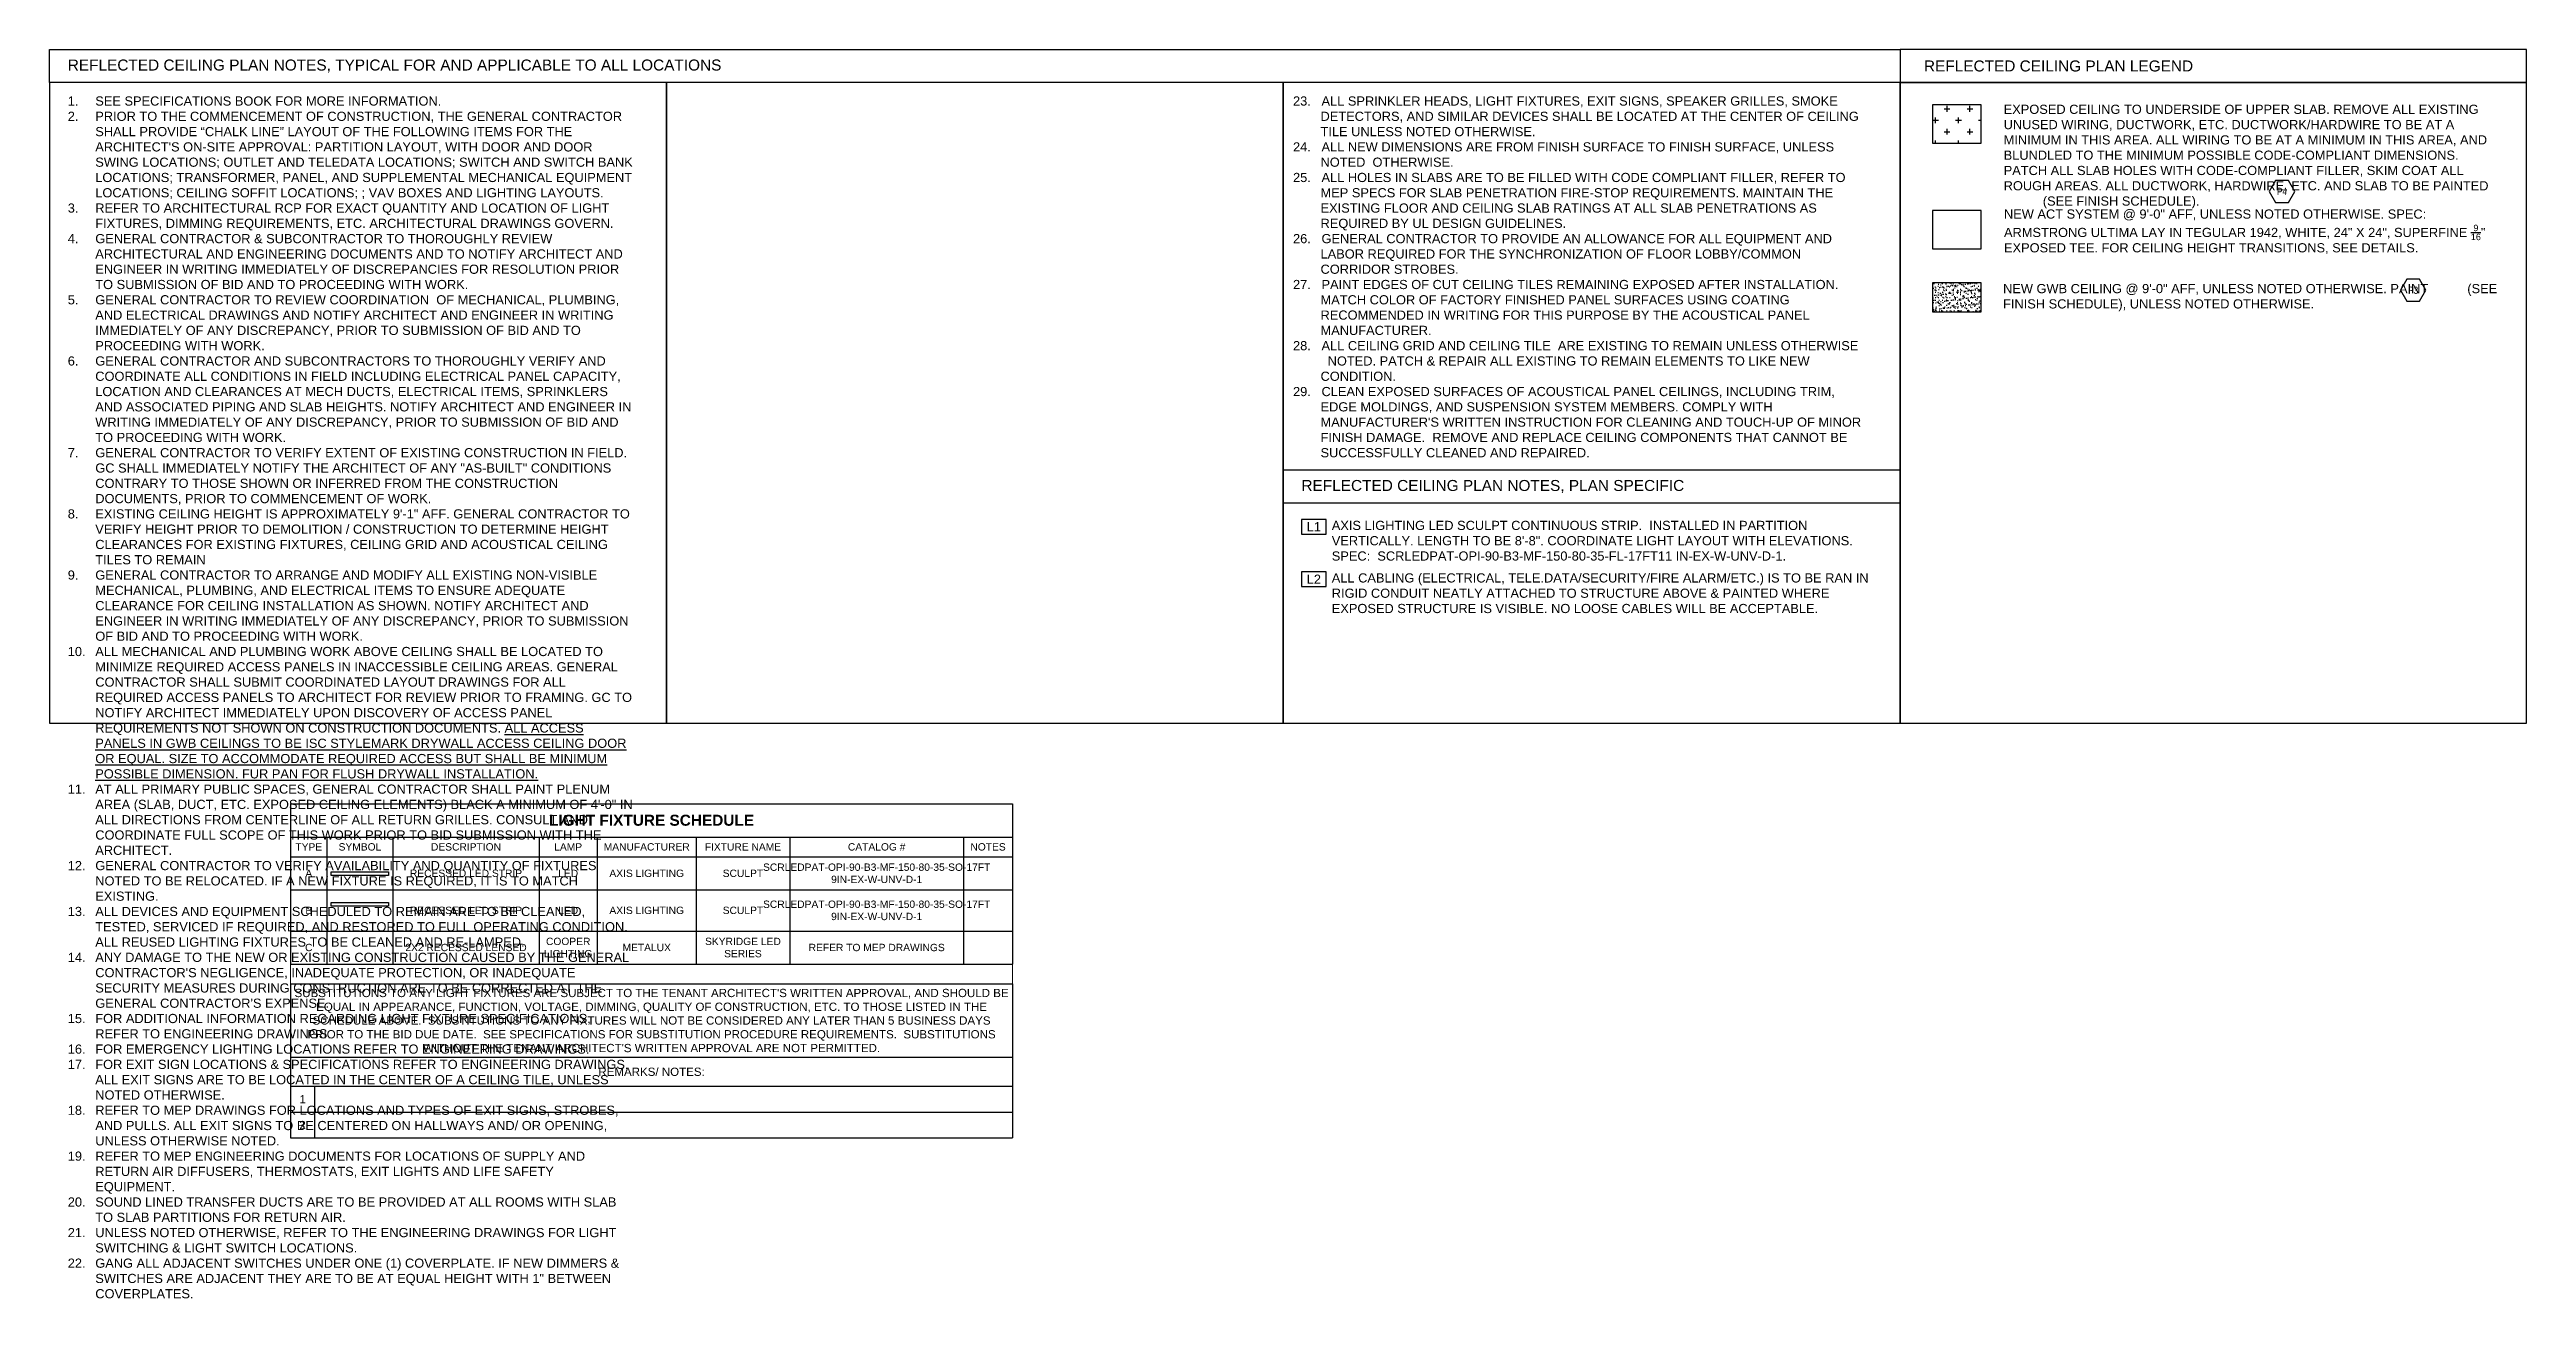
# Model space of a CAD drawing. Header units: inches. Extents: x 486 to 5249, y 458 to 2028.
# Drawn here: x 2549 to 5249, y 667 to 2028 of the extents above; entities that cross this region are included whole.
import ezdxf
from ezdxf.enums import TextEntityAlignment as Align

# ---------------------------------------------------------------- set-up
doc = ezdxf.new("R2010")
doc.units = ezdxf.units.IN
doc.header["$LTSCALE"] = 96
doc.header["$MEASUREMENT"] = 0
for name, color, linetype in [('A-Anno-Clng', 7, 'Continuous'), ('A-Anno-FinF', 7, 'Continuous'), ('A-Anno-PwrS', 7, 'Continuous'), ('A-Clng-Neww', 94, 'Continuous'), ('A-Clng-Patt', 13, 'Continuous'), ('A-Grid-Clip', 231, 'Continuous'), ('A-Lite-Neww', 181, 'Continuous'), ('Legend 300$0$A-Anno-PwrS', 7, 'Continuous')]:
    doc.layers.add(name, color=color, linetype=linetype)
doc.styles.add('OTJ_Title1', font='swiss.ttf')
doc.styles.add('XFINE_0', font='swissl.ttf')
doc.styles.add('XFINE_1-8', font='swissl.ttf', dxfattribs={"height": 10})

# ---------------------------------------------------------------- blocks, each defined once
blk = doc.blocks.new('*T204')
at = {"color": 0, "linetype": 'ByBlock', "lineweight": -2, "transparency": 16777216}
for p, q in [((0, 0), (786.9, 0)), ((0, 0), (0, -174.8)), ((786.9, 0), (786.9, -174.8)), ((0, -36.3), (786.9, -36.3)), ((39.6, -36.3), (39.6, -174.8)), ((111.6, -36.3), (111.6, -174.8)), ((270.9, -36.3), (270.9, -174.8)), ((334.3, -36.3), (334.3, -174.8)), ((442.1, -36.3), (442.1, -174.8)), ((544.1, -36.3), (544.1, -174.8)), ((733.7, -36.3), (733.7, -174.8)), ((0, -57.9), (786.9, -57.9)), ((0, -93.9), (786.9, -93.9)), ((0, -138.8), (786.9, -138.8)), ((0, -174.8), (786.9, -174.8))]:
    blk.add_line(p, q, dxfattribs=at)
at = {"color": 0, "lineweight": -2, "transparency": 16777216}
for p, q in [((0, -196.4), (786.9, -196.4)), ((0, -196.4), (0, -276.4)), ((786.9, -196.4), (786.9, -276.4)), ((0, -276.4), (786.9, -276.4))]:
    blk.add_line(p, q, dxfattribs=at)
at = {"layer": 'DefPoints', "color": 8, "linetype": 'ByBlock', "lineweight": 0, "transparency": 16777216}
for p, q in [((0, -174.8), (0, -196.4)), ((786.9, -174.8), (786.9, -196.4))]:
    blk.add_line(p, q, dxfattribs=at)
at = {"color": 0, "transparency": 16777216, "attachment_point": 5}
for s, insert, char_height, width, style in [('{\\fSwis721 BT|b1|i0|c0|p34;LIGHT FIXTURE SCHEDULE}', (393.5, -18.1), 12, 777.341, 'OTJ_Title1'), ('{\\fSwis721 BT|b0|i0|c0|p34;TYPE}', (19.8, -47.1), 8, 29.952, 'OTJ_Title1'), ('{\\fSwis721 BT|b0|i0|c0|p34;SYMBOL}', (75.6, -47.1), 8, 62.4, 'OTJ_Title1'), ('{\\fSwis721 BT|b0|i0|c0|p34;DESCRIPTION}', (191.2, -47.1), 8, 149.711, 'OTJ_Title1'), ('{\\fSwis721 BT|b0|i0|c0|p34;LAMP}', (302.6, -47.1), 8, 53.859, 'OTJ_Title1'), ('{\\fSwis721 BT|b0|i0|c0|p34;MANUFACTURER}', (388.2, -47.1), 8, 98.201, 'OTJ_Title1'), ('{\\fSwis721 BT|b0|i0|c0|p34;FIXTURE NAME}', (493.1, -47.1), 8, 92.412, 'OTJ_Title1'), ('{\\fSwis721 BT|b0|i0|c0|p34;CATALOG #}', (638.9, -47.1), 8, 179.956, 'OTJ_Title1'), ('{\\fSwis721 BT|b0|i0|c0|p34;NOTES}', (760.3, -47.1), 8, 43.65, 'OTJ_Title1'), ('A', (19.8, -75.9), 8, 29.952, 'XFINE_1-8'), ('RECESSED LED STRIP', (191.2, -75.9), 8, 149.711, 'XFINE_1-8'), ('LED', (302.6, -75.9), 8, 53.859, 'XFINE_1-8'), ('AXIS LIGHTING', (388.2, -75.9), 8, 98.201, 'XFINE_1-8'), ('SCULPT', (493.1, -75.9), 8, 92.412, 'XFINE_1-8'), ('SCRLEDPAT-OPI-90-B3-MF-150-80-35-SO-17FT 9IN-EX-W-UNV-D-1', (638.9, -75.9), 8, 179.956, 'XFINE_1-8'), ('SCRLEDPAT-OPI-90-B3-MF-150-80-35-SO-17FT 9IN-EX-W-UNV-D-1', (638.9, -116.3), 8, 179.956, 'XFINE_1-8'), ('B', (19.8, -116.3), 8, 29.952, 'XFINE_1-8'), ('RECESSED LED STRIP', (191.2, -116.3), 8, 149.711, 'XFINE_1-8'), ('LED', (302.6, -116.3), 8, 53.859, 'XFINE_1-8'), ('AXIS LIGHTING', (388.2, -116.3), 8, 98.201, 'XFINE_1-8'), ('SCULPT', (493.1, -116.3), 8, 92.412, 'XFINE_1-8'), ('C', (19.8, -156.8), 8, 29.952, 'XFINE_1-8'), ('2X2 RECESSED LENSED', (191.2, -156.8), 8, 149.711, 'XFINE_1-8'), ('COOPER LIGHTING', (302.6, -156.8), 8, 53.859, 'XFINE_1-8'), ('METALUX', (388.2, -156.8), 8, 98.201, 'XFINE_1-8'), ('SKYRIDGE LED SERIES', (493.1, -156.8), 8, 92.412, 'XFINE_1-8'), ('REFER TO MEP DRAWINGS ', (638.9, -156.8), 8, 179.956, 'XFINE_1-8'), ("SUBSTITUTIONS TO ANY LIGHT FIXTURES ARE SUBJECT TO THE TENANT ARCHITECT'S WRITTEN APPROVAL, AND SHOULD BE EQUAL IN APPEARANCE, FUNCTION, VOLTAGE, DIMMING, QUALITY OF CONSTRUCTION, ETC. TO THOSE LISTED IN THE SCHEDULE ABOVE.  SUBSTITUTIONS TO ANY FIXTURES WILL NOT BE CONSIDERED ANY LATER THAN 5 BUSINESS DAYS PRIOR TO THE BID DUE DATE.  SEE SPECIFICATIONS FOR SUBSTITUTION PROCEDURE REQUIREMENTS.  SUBSTITUTIONS WITHOUT THE TENANT ARCHITECT'S WRITTEN APPROVAL ARE NOT PERMITTED.", (393.5, -236.4), 9, 777.341, 'XFINE_1-8')]:
    blk.add_mtext(s, dxfattribs=dict(at, insert=insert, char_height=char_height, width=width, style=style))
blk = doc.blocks.new('Finish_Tag')
at = {"color": 4, "linetype": 'ByBlock', "lineweight": -2}
blk.add_lwpolyline([(1.74, 0), (0.87, 1.5), (-0.87, 1.5), (-1.74, 0), (-0.87, -1.5), (0.87, -1.5)], close=True, dxfattribs=at)
at = {"color": 0, "linetype": 'ByBlock', "lineweight": -2, "style": 'XFINE_0', "width": 0.8}
blk.add_attdef('FINISH_TAG', text='', height=1, dxfattribs=at).set_placement((0, 0), align=Align.MIDDLE)
blk = doc.blocks.new('*T205')
at = {"color": 0, "linetype": 'ByBlock', "lineweight": -2, "transparency": 16777216}
for p, q in [((0, 0), (786.9, 0)), ((0, 0), (0, -88)), ((786.9, 0), (786.9, -88)), ((0, -31.7), (786.9, -31.7)), ((26.2, -31.7), (26.2, -88)), ((0, -59.8), (786.9, -59.8)), ((0, -88), (786.9, -88))]:
    blk.add_line(p, q, dxfattribs=at)
at = {"color": 0, "transparency": 16777216, "char_height": 9, "attachment_point": 5}
for s, insert, width, style in [('REMARKS/ NOTES:', (393.5, -15.9), 782.816, 'OTJ_Title1'), ('1', (13.1, -45.8), 22.124, 'XFINE_1-8'), ('2', (13.1, -73.9), 22.124, 'XFINE_1-8')]:
    blk.add_mtext(s, dxfattribs=dict(at, insert=insert, width=width, style=style))
blk = doc.blocks.new('Plan Note Tag')
at = {"color": 4}
blk.add_lwpolyline([(28.1, 1.1), (54.7, 1.1), (54.7, 17.1), (28.1, 17.1)], close=True, dxfattribs=at)
at = {"color": 0, "style": 'XFINE_1-8'}
blk.add_attdef('MULTI-NOTE', text='', height=10, dxfattribs=at).set_placement((41.4, 9.1), align=Align.MIDDLE_CENTER)

msp = doc.modelspace()

# ---------------------------------------------------------------- hatches: boundary and pattern name
at = {"layer": 'A-Clng-Patt'}
h = msp.add_hatch(dxfattribs=at)
h.set_pattern_fill('CROSS', color=256, scale=50, style=0)
h.set_pattern_definition([(0, (4602.164, 1926.191), (12.5, 12.5), [6.25, -18.75]), (90, (4605.289, 1923.066), (-12.5, 12.5), [6.25, -18.75])])
h.paths.add_polyline_path([(4602.164, 1926.191), (4655.195, 1926.191), (4655.195, 1968.191), (4602.164, 1968.191)])
h = msp.add_hatch(dxfattribs=at)
h.set_pattern_fill('AR-SAND', color=256, scale=3, style=0)
h.set_pattern_definition([(37.5, (1176.0327, 1076.169), (-0.18898, 5.780471), [0, -4.56, 0, -5.1, 0, -4.875]), (7.5, (1176.033, 1076.169), (5.30933, 8.466438), [0, -2.46, 0, -4.11, 0, -1.575]), (327.5, (1172.3427, 1076.169), (9.3424256, 0.016977), [0, -1.5, 0, -5.4, 0, -7.05]), (317.5, (1172.343, 1076.169), (9.01838, 2.633027), [0, -0.75, 0, -3.54, 0, -4.05])])
h.paths.add_polyline_path([(4602.164, 1774.069), (4602.164, 1742.275), (4655.195, 1742.275), (4655.195, 1774.069)])

# ---------------------------------------------------------------- linework, layer by layer
at = {"layer": 'A-Anno-PwrS', "color": 5}
for points in [[(2549.278, 2028.343), (4566.614, 2028.343), (4566.614, 1992.343), (2549.278, 1992.343)], [(2549.278, 1294.09), (3221.723, 1294.09), (3221.723, 1992.343), (2549.278, 1992.343)], [(3221.723, 1294.09), (3894.169, 1294.09), (3894.169, 1992.343), (3221.723, 1992.343)], [(3894.169, 1294.09), (4566.614, 1294.09), (4566.614, 1992.343), (3894.169, 1992.343)], [(4566.614, 1294.09), (5249.496, 1294.09), (5249.496, 1992.343), (4566.614, 1992.343)], [(3894.169, 1294.09), (4566.614, 1294.09), (4566.614, 1533.983), (3894.169, 1533.983)]]:
    msp.add_lwpolyline(points, close=True, dxfattribs=at)
msp.add_lwpolyline([(4566.614, 1533.983), (3894.169, 1533.983), (3894.169, 1569.983), (4566.614, 1569.983)], dxfattribs=at)
at = {"layer": 'A-Clng-Neww', "elevation": 96}
for points in [[(4602.164, 1926.191), (4655.195, 1926.191), (4655.195, 1968.191), (4602.164, 1968.191)], [(4602.164, 1742.275), (4655.195, 1742.275), (4655.195, 1774.069), (4602.164, 1774.069)]]:
    msp.add_lwpolyline(points, close=True, dxfattribs=at)
at = {"layer": 'A-Grid-Clip', "elevation": 96}
msp.add_lwpolyline([(4602.164, 1810.936), (4655.195, 1810.936), (4655.195, 1852.936), (4602.164, 1852.936)], close=True, dxfattribs=at)
at = {"layer": 'A-Lite-Neww'}
for points in [[(2860.702, 1131.987), (2918.836, 1131.987), (2918.836, 1127.987), (2856.172, 1127.987), (2856.172, 1131.987)], [(2860.702, 1098.33), (2918.836, 1098.33), (2918.836, 1094.33), (2856.172, 1094.33), (2856.172, 1098.33)]]:
    msp.add_lwpolyline(points, close=True, dxfattribs=at)
at = {"layer": 'Legend 300$0$A-Anno-PwrS', "color": 5}
msp.add_lwpolyline([(4566.614, 1992.343), (5249.496, 1992.343), (5249.496, 2028.343), (4566.614, 2028.343)], close=True, dxfattribs=at)

# ---------------------------------------------------------------- block references
for name, p in [('*T204', (2812.083, 1206.185)), ('*T205', (2812.083, 929.805))]:
    msp.add_blockref(name, p)
at = {"layer": 'A-Anno-Clng'}
for p, values in [((3886.171, 1499.058), {'MULTI-NOTE': 'L1'}), ((3886.171, 1441.823), {'MULTI-NOTE': 'L2'})]:
    msp.add_blockref('Plan Note Tag', p, dxfattribs=at).add_auto_attribs(values)
at = {"layer": 'A-Anno-FinF', "xscale": 8, "yscale": 8, "zscale": 8}
for p, values in [((4983.007, 1873.63), {'FINISH_TAG': 'P4'}), ((5125.935, 1765.885), {'FINISH_TAG': 'P3'})]:
    msp.add_blockref('Finish_Tag', p, dxfattribs=at).add_auto_attribs(values)

# ---------------------------------------------------------------- texts
for s, insert, char_height, width, attachment_point, style in [('{\\fSwis721 BT|b0|i0|c0|p34;REFLECTED CEILING PLAN NOTES, TYPICAL FOR AND APPLICABLE TO ALL LOCATIONS}', (2569.142, 2010.343), 12, 741.07232, 4, 'OTJ_Title1'), ('REFLECTED CEILING PLAN LEGEND', (4592.697, 2010.343), 12, 473.80143, 4, 'OTJ_Title1'), ('EXPOSED CEILING TO UNDERSIDE OF UPPER SLAB. REMOVE ALL EXISTING UNUSED WIRING, DUCTWORK, ETC. DUCTWORK/HARDWIRE TO BE AT A MINIMUM IN THIS AREA. ALL WIRING TO BE AT A MINIMUM IN THIS AREA, AND BLUNDLED TO THE MINIMUM POSSIBLE CODE-COMPLIANT DIMENSIONS. PATCH ALL SLAB HOLES WITH CODE-COMPLIANT FILLER, SKIM COAT ALL ROUGH AREAS. ALL DUCTWORK, HARDWIRE, ETC. AND SLAB TO BE PAINTED               (SEE FINISH SCHEDULE).', (4679.575, 1968.191), 10, 539.20016, 1, 'XFINE_1-8'), ('\\A1;NEW ACT SYSTEM @ 9\'-0" AFF, UNLESS NOTED OTHERWISE. SPEC: ARMSTRONG ULTIMA LAY IN TEGULAR 1942, WHITE, 24" X 24", SUPERFINE {\\H0.7x;\\S9/16;}" EXPOSED TEE. FOR CEILING HEIGHT TRANSITIONS, SEE DETAILS.', (4679.918, 1854.015), 10, 539.20016, 1, 'XFINE_1-8'), ('NEW GWB CEILING @ 9\'-0" AFF, UNLESS NOTED OTHERWISE. PAINT           (SEE FINISH SCHEDULE), UNLESS NOTED OTHERWISE.', (4678.911, 1772.74), 10, 560.14898, 1, 'XFINE_1-8'), ('{\\fSwis721 BT|b0|i0|c0|p34;REFLECTED CEILING PLAN NOTES, PLAN SPECIFIC}', (3914.033, 1551.983), 12, 741.07232, 4, 'OTJ_Title1'), ('AXIS LIGHTING LED SCULPT CONTINUOUS STRIP.  INSTALLED IN PARTITION VERTICALLY. LENGTH TO BE 8\'-8". COORDINATE LIGHT LAYOUT WITH ELEVATIONS. SPEC:  SCRLEDPAT-OPI-90-B3-MF-150-80-35-FL-17FT11 IN-EX-W-UNV-D-1.', (3947.105, 1514.568), 10, 596.67889, 1, 'XFINE_1-8'), ('ALL CABLING (ELECTRICAL, TELE.DATA/SECURITY/FIRE ALARM/ETC.) IS TO BE RAN IN RIGID CONDUIT NEATLY ATTACHED TO STRUCTURE ABOVE & PAINTED WHERE EXPOSED STRUCTURE IS VISIBLE. NO LOOSE CABLES WILL BE ACCEPTABLE.', (3947.105, 1457.333), 10, 596.67889, 1, 'XFINE_1-8')]:
    msp.add_mtext(s, dxfattribs=dict(insert=insert, char_height=char_height, width=width, attachment_point=attachment_point, style=style))
note = msp.add_mtext_static_columns([''] * 2, width=618.6555, gutter_width=60.191, height=0, dxfattribs=dict(insert=(2569.142, 1977.235), char_height=10, attachment_point=1, style='XFINE_1-8'))
for column, words in zip([note] + note.columns.linked_columns, ['\\pi-30,l30,t30;1.^ISEE SPECIFICATIONS BOOK FOR MORE INFORMATION.\\P2.^IPRIOR TO THE COMMENCEMENT OF CONSTRUCTION, THE GENERAL CONTRACTOR SHALL PROVIDE “CHALK LINE” LAYOUT OF THE FOLLOWING ITEMS FOR THE ARCHITECT\'S ON-SITE APPROVAL: PARTITION LAYOUT, WITH DOOR AND DOOR SWING LOCATIONS; OUTLET AND TELEDATA LOCATIONS; SWITCH AND SWITCH BANK LOCATIONS; TRANSFORMER, PANEL, AND SUPPLEMENTAL MECHANICAL EQUIPMENT LOCATIONS; CEILING SOFFIT LOCATIONS; ; VAV BOXES AND LIGHTING LAYOUTS.\\P3.^IREFER TO ARCHITECTURAL RCP FOR EXACT QUANTITY AND LOCATION OF LIGHT FIXTURES, DIMMING REQUIREMENTS, ETC. ARCHITECTURAL DRAWINGS GOVERN.\\P4.^IGENERAL CONTRACTOR & SUBCONTRACTOR TO THOROUGHLY REVIEW ARCHITECTURAL AND ENGINEERING DOCUMENTS AND TO NOTIFY ARCHITECT AND ENGINEER IN WRITING IMMEDIATELY OF DISCREPANCIES FOR RESOLUTION PRIOR TO SUBMISSION OF BID AND TO PROCEEDING WITH WORK.\\P5.^IGENERAL CONTRACTOR TO REVIEW COORDINATION  OF MECHANICAL, PLUMBING, AND ELECTRICAL DRAWINGS AND NOTIFY ARCHITECT AND ENGINEER IN WRITING IMMEDIATELY OF ANY DISCREPANCY, PRIOR TO SUBMISSION OF BID AND TO PROCEEDING WITH WORK.\\P6.^IGENERAL CONTRACTOR AND SUBCONTRACTORS TO THOROUGHLY VERIFY AND COORDINATE ALL CONDITIONS IN FIELD INCLUDING ELECTRICAL PANEL CAPACITY, LOCATION AND CLEARANCES AT MECH DUCTS, ELECTRICAL ITEMS, SPRINKLERS AND ASSOCIATED PIPING AND SLAB HEIGHTS. NOTIFY ARCHITECT AND ENGINEER IN WRITING IMMEDIATELY OF ANY DISCREPANCY, PRIOR TO SUBMISSION OF BID AND TO PROCEEDING WITH WORK.\\P7.^IGENERAL CONTRACTOR TO VERIFY EXTENT OF EXISTING CONSTRUCTION IN FIELD. GC SHALL IMMEDIATELY NOTIFY THE ARCHITECT OF ANY "AS-BUILT" CONDITIONS CONTRARY TO THOSE SHOWN OR INFERRED FROM THE CONSTRUCTION DOCUMENTS, PRIOR TO COMMENCEMENT OF WORK.\\P8.^IEXISTING CEILING HEIGHT IS APPROXIMATELY 9\'-1" AFF. GENERAL CONTRACTOR TO VERIFY HEIGHT PRIOR TO DEMOLITION / CONSTRUCTION TO DETERMINE HEIGHT CLEARANCES FOR EXISTING FIXTURES, CEILING GRID AND ACOUSTICAL CEILING TILES TO REMAIN\\P9.^IGENERAL CONTRACTOR TO ARRANGE AND MODIFY ALL EXISTING NON-VISIBLE MECHANICAL, PLUMBING, AND ELECTRICAL ITEMS TO ENSURE ADEQUATE CLEARANCE FOR CEILING INSTALLATION AS SHOWN. NOTIFY ARCHITECT AND ENGINEER IN WRITING IMMEDIATELY OF ANY DISCREPANCY, PRIOR TO SUBMISSION OF BID AND TO PROCEEDING WITH WORK.\\P10.^IALL MECHANICAL AND PLUMBING WORK ABOVE CEILING SHALL BE LOCATED TO MINIMIZE REQUIRED ACCESS PANELS IN INACCESSIBLE CEILING AREAS. GENERAL CONTRACTOR SHALL SUBMIT COORDINATED LAYOUT DRAWINGS FOR ALL REQUIRED ACCESS PANELS TO ', '\\pl30,t30;ARCHITECT FOR REVIEW PRIOR TO FRAMING. GC TO NOTIFY ARCHITECT IMMEDIATELY UPON DISCOVERY OF ACCESS PANEL REQUIREMENTS NOT SHOWN ON CONSTRUCTION DOCUMENTS.{\\L ALL ACCESS PANELS IN GWB CEILINGS TO BE ISC STYLEMARK DRYWALL ACCESS CEILING DOOR OR EQUAL. SIZE TO ACCOMMODATE REQUIRED ACCESS BUT SHALL BE MINIMUM POSSIBLE DIMENSION. FUR PAN FOR FLUSH DRYWALL INSTALLATION. \\P\\pi-30;}11.^IAT ALL PRIMARY PUBLIC SPACES, GENERAL CONTRACTOR SHALL PAINT PLENUM AREA (SLAB, DUCT, ETC. EXPOSED CEILING ELEMENTS) BLACK A MINIMUM OF 4\'-0" IN ALL DIRECTIONS FROM CENTERLINE OF ALL RETURN GRILLES. CONSULT AND COORDINATE FULL SCOPE OF THIS WORK PRIOR TO BID SUBMISSION WITH THE ARCHITECT.\\P12.^IGENERAL CONTRACTOR TO VERIFY AVAILABILITY AND QUANTITY OF FIXTURES NOTED TO BE RELOCATED. IF A NEW FIXTURE IS REQUIRED, IT IS TO MATCH EXISTING.\\P{\\A1;13.^IALL DEVICES AND EQUIPMENT SCHEDULED TO REMAIN ARE TO BE CLEANED, TESTED, SERVICED IF REQUIRED, AND RESTORED TO FULL OPERATING CONDITION. ALL REUSED LIGHTING FIXTURES TO BE CLEANED AND RE-LAMPED.}\\P14.^IANY DAMAGE TO THE NEW OR EXISTING CONSTRUCTION CAUSED BY THE GENERAL CONTRACTOR\'S NEGLIGENCE, INADEQUATE PROTECTION, OR INADEQUATE SECURITY MEASURES DURING CONSTRUCTION ARE TO BE CORRECTED AT THE  GENERAL CONTRACTOR\'S EXPENSE.\\P15.^IFOR ADDITIONAL INFORMATION REGARDING LIGHT FIXTURE SPECIFICATIONS, REFER TO ENGINEERING DRAWINGS.\\P16.^IFOR EMERGENCY LIGHTING LOCATIONS REFER TO ENGINEERING DRAWINGS.\\P17.^IFOR EXIT SIGN LOCATIONS & SPECIFICATIONS REFER TO ENGINEERING DRAWINGS. ALL EXIT SIGNS ARE TO BE LOCATED IN THE CENTER OF A CEILING TILE, UNLESS NOTED OTHERWISE.\\P18.^IREFER TO MEP DRAWINGS FOR LOCATIONS AND TYPES OF EXIT SIGNS, STROBES, AND PULLS. ALL EXIT SIGNS TO BE CENTERED ON HALLWAYS AND/ OR OPENING, UNLESS OTHERWISE NOTED.\\P19.^IREFER TO MEP ENGINEERING DOCUMENTS FOR LOCATIONS OF SUPPLY AND RETURN AIR DIFFUSERS, THERMOSTATS, EXIT LIGHTS AND LIFE SAFETY EQUIPMENT.\\P20.^ISOUND LINED TRANSFER DUCTS ARE TO BE PROVIDED AT ALL ROOMS WITH SLAB TO SLAB PARTITIONS FOR RETURN AIR.\\P21.^IUNLESS NOTED OTHERWISE, REFER TO THE ENGINEERING DRAWINGS FOR LIGHT SWITCHING & LIGHT SWITCH LOCATIONS.\\P22.^IGANG ALL ADJACENT SWITCHES UNDER ONE (1) COVERPLATE. IF NEW DIMMERS & SWITCHES ARE ADJACENT THEY ARE TO BE AT EQUAL HEIGHT WITH 1" BETWEEN COVERPLATES.\\P']):
    column.text = words
note = msp.add_mtext_static_columns([''] * 2, width=618.6555, gutter_width=60.191, height=0, dxfattribs=dict(insert=(3904.861, 1977.235), char_height=10, attachment_point=1, style='XFINE_1-8'))
for column, words in zip([note] + note.columns.linked_columns, ["\\pi-30,l30,t30;23.   ALL SPRINKLER HEADS, LIGHT FIXTURES, EXIT SIGNS, SPEAKER GRILLES, SMOKE DETECTORS, AND SIMILAR DEVICES SHALL BE LOCATED AT THE CENTER OF CEILING TILE UNLESS NOTED OTHERWISE.\\P24.   ALL NEW DIMENSIONS ARE FROM FINISH SURFACE TO FINISH SURFACE, UNLESS NOTED  OTHERWISE.\\P25.   ALL HOLES IN SLABS ARE TO BE FILLED WITH CODE COMPLIANT FILLER, REFER TO MEP SPECS FOR SLAB PENETRATION FIRE-STOP REQUIREMENTS. MAINTAIN THE EXISTING FLOOR AND CEILING SLAB RATINGS AT ALL SLAB PENETRATIONS AS REQUIRED BY UL DESIGN GUIDELINES.\\P26.   GENERAL CONTRACTOR TO PROVIDE AN ALLOWANCE FOR ALL EQUIPMENT AND LABOR REQUIRED FOR THE SYNCHRONIZATION OF FLOOR LOBBY/COMMON CORRIDOR STROBES.\\P27.   PAINT EDGES OF CUT CEILING TILES REMAINING EXPOSED AFTER INSTALLATION. MATCH COLOR OF FACTORY FINISHED PANEL SURFACES USING COATING RECOMMENDED IN WRITING FOR THIS PURPOSE BY THE ACOUSTICAL PANEL MANUFACTURER.\\P28.   ALL CEILING GRID AND CEILING TILE  ARE EXISTING TO REMAIN UNLESS OTHERWISE    NOTED. PATCH & REPAIR ALL EXISTING TO REMAIN ELEMENTS TO LIKE NEW  CONDITION. \\P29.   CLEAN EXPOSED SURFACES OF ACOUSTICAL PANEL CEILINGS, INCLUDING TRIM, EDGE MOLDINGS, AND SUSPENSION SYSTEM MEMBERS. COMPLY WITH MANUFACTURER'S WRITTEN INSTRUCTION FOR CLEANING AND TOUCH-UP OF MINOR FINISH DAMAGE.  REMOVE AND REPLACE CEILING COMPONENTS THAT CANNOT BE SUCCESSFULLY CLEANED AND REPAIRED.", '']):
    column.text = words

doc.saveas('drawing.dxf')
